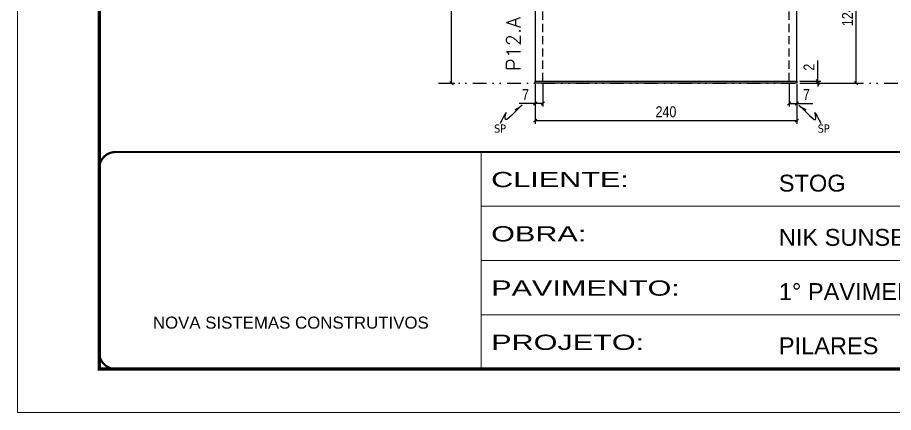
# Model space of a CAD drawing. Header units: millimetres. Extents: x 787 to 8287, y -592 to 17063.
# Drawn here: x 1425 to 2229, y 7448 to 7811 of the extents above; entities that cross this region are included whole.
import ezdxf

# ---------------------------------------------------------------- set-up
doc = ezdxf.new("R2010")
doc.units = ezdxf.units.MM
for name, pattern in [('CONTINUO', [0]), ('DASHED', [0.75, 0.5, -0.25]), ('DIVIDE2', [0.625, 0.25, -0.125, 0, -0.125, 0, -0.125]), ('HIDDEN', [0.375, 0.25, -0.125])]:
    doc.linetypes.add(name, pattern=pattern)
for name, color, linetype in [('COTA', 241, 'Continuous'), ('Nível', 160, 'Continuous'), ('Painéis', 200, 'Continuous'), ('Sarrafo de Pressão', 42, 'HIDDEN'), ('texto', 7, 'Continuous')]:
    doc.layers.add(name, color=color, linetype=linetype)
for name, color, linetype, lineweight in [('Folhas', 255, 'Continuous', 9), ('SARRAFO DE PRESSAO', 251, 'DASHED', 9), ('Texto Seção', 7, 'Continuous', 15)]:
    doc.layers.add(name, color=color, linetype=linetype, lineweight=lineweight)
doc.styles.add('ARIAL', font='arial.ttf')
doc.styles.add('COTA TECNICA', font='techl___.ttf', dxfattribs={"height": 10})
doc.styles.add('COTA TECNICA-50', font='techl___.ttf', dxfattribs={"height": 10})
doc.styles.add('REGUA-120', font='ROMANS.shx', dxfattribs={"height": 15})
doc.styles.get("Standard").update_dxf_attribs({"font": 'arial.ttf'})
doc.styles.add('Tecnologia', font='')
doc.styles.get('Tecnologia').set_extended_font_data('Forgotten Futurist')
doc.dimstyles.new('COTA PAINEL-50', dxfattribs={"dimtxt": 10, "dimasz": 3, "dimexe": 3, "dimexo": 3, "dimgap": 3, "dimtad": 1, "dimdec": 1, "dimzin": 12, "dimdsep": 46, "dimtxsty": 'COTA TECNICA-50', "dimblk1": 'OBLIQUE', "dimblk2": 'OBLIQUE', "dimsah": 1, "dimcen": 0.9, "dimclrd": 4, "dimclre": 4, "dimclrt": 240, "dimadec": 1, "dimazin": 3, "dimtfac": 1, "dimtdec": 1, "dimtmove": 0, "dimatfit": 3, "dimfxl": 0, "dimtolj": 1, "dimtzin": 12, "dimarcsym": 0})
doc.dimstyles.new('PAINEL', dxfattribs={"dimtxt": 10, "dimasz": 3, "dimexe": 3, "dimexo": 3, "dimgap": 3, "dimtad": 1, "dimdec": 1, "dimzin": 12, "dimdsep": 46, "dimtxsty": 'COTA TECNICA', "dimblk1": 'OBLIQUE', "dimblk2": 'OBLIQUE', "dimsah": 1, "dimcen": 0.9, "dimclrd": 4, "dimclre": 4, "dimclrt": 240, "dimadec": 1, "dimazin": 3, "dimtfac": 1, "dimtdec": 1, "dimtmove": 0, "dimatfit": 3, "dimfxl": 0, "dimtolj": 1, "dimtzin": 12, "dimarcsym": 0})
doc.dimstyles.get("Standard").update_dxf_attribs({"dimtxt": 0.18, "dimasz": 0.18, "dimexe": 0.18, "dimexo": 0.0625, "dimgap": 0.09, "dimtad": 0, "dimtih": 1, "dimtoh": 1, "dimdec": 4, "dimzin": 0, "dimdsep": 46, "dimtxsty": 'Standard', "dimcen": 0.09, "dimadec": 0, "dimazin": 0, "dimtfac": 1, "dimtdec": 4, "dimtofl": 0, "dimtmove": 0, "dimatfit": 3, "dimfxl": 0, "dimtolj": 1, "dimtzin": 0, "dimarcsym": 0})

# ---------------------------------------------------------------- blocks, each defined once
blk = doc.blocks.new('9999999999')
at = {"color": 30, "linetype": 'CONTINUO'}
for p, q in [((98564.56, 34230.21), (98564.56, 34429.45)), ((98564.56, 34379.64), (99583.98, 34379.64)), ((98564.56, 34329.83), (99487.98, 34329.83)), ((98564.56, 34280.02), (99487.98, 34280.02))]:
    blk.add_line(p, q, dxfattribs=at)
at = {"color": 30, "linetype": 'CONTINUO', "const_width": 2}
blk.add_lwpolyline([(99583.98, 34230.21), (99583.98, 34414.45, 0.414214), (99568.98, 34429.45), (98228.98, 34429.45, 0.414214), (98213.98, 34414.45), (98213.98, 34245.21, 0.414214), (98228.98, 34230.21), (99583.98, 34230.21)], format="xyb", dxfattribs=at)
at = {"layer": 'Folhas'}
blk.add_lwpolyline([(98138.98, 34190.21), (99623.98, 34190.21), (99623.98, 35240.21), (98138.98, 35240.21)], close=True, dxfattribs=at)
at = {"layer": 'Folhas', "color": 30, "const_width": 3}
blk.add_lwpolyline([(98213.98, 34230.21), (99583.98, 34230.21), (99583.98, 35200.21), (98213.98, 35200.21)], close=True, dxfattribs=at)
at = {"color": 7, "linetype": 'Continuous', "ltscale": 5, "style": 'ARIAL'}
for s, height, p in [('STOG', 15.483, (98837.68, 34393.13)), ('NIK SUNSET', 15.483, (98837.68, 34343.32)), ('1° PAVIMENTO', 15.4829, (98837.68, 34293.51)), ('NOVA SISTEMAS CONSTRUTIVOS', 11.0592, (98263.19, 34267.21)), ('PILARES', 15.483, (98837.68, 34243.7))]:
    blk.add_text(s, height=height, dxfattribs=at).set_placement(p)
at = {"layer": 'Folhas', "color": 7, "style": 'Tecnologia', "width": 1.5}
for s, p in [('CLIENTE:', (98573.65, 34397.17)), ('OBRA:', (98573.65, 34347.31)), ('PAVIMENTO:', (98573.65, 34297.5)), ('PROJETO:', (98573.65, 34247.69))]:
    blk.add_text(s, height=14, dxfattribs=at).set_placement(p)
blk = doc.blocks.new('_Oblique')
at = {"color": 0, "linetype": 'ByBlock', "lineweight": -2}
blk.add_line((-0.5, -0.5), (0.5, 0.5), dxfattribs=at)
blk = doc.blocks.new('*D1543')
at = {"layer": 'COTA', "color": 4, "lineweight": -2}
for p, q in [((1814.97, 8090.83), (1826.82, 8090.83)), ((1823.82, 7750.83), (1823.82, 8090.83)), ((1814.97, 7750.83), (1826.82, 7750.83))]:
    blk.add_line(p, q, dxfattribs=at)
at = {"layer": 'Defpoints', "color": 0}
for p in [(1811.97, 8090.83), (1823.82, 8090.83), (1811.97, 7750.83)]:
    blk.add_point(p, dxfattribs=at)
at = {"layer": 'COTA', "color": 4, "lineweight": -2, "xscale": 3, "yscale": 3, "zscale": 3}
for p, rotation in [((1823.82, 8090.83), 90), ((1823.82, 7750.83), 270)]:
    blk.add_blockref('_Oblique', p, dxfattribs=dict(at, rotation=rotation))
at = {"layer": 'COTA', "color": 240, "insert": (1815.6, 7920.83), "char_height": 10, "attachment_point": 5, "rotation": 90, "style": 'COTA TECNICA-50'}
blk.add_mtext('\\A1;340', dxfattribs=at)
blk = doc.blocks.new('*D1532')
at = {"layer": 'COTA', "color": 4, "lineweight": -2}
for p, q in [((1900.59, 7749.83), (1900.59, 7713.47)), ((2140.59, 7749.83), (2140.59, 7713.47)), ((1900.59, 7716.47), (2140.59, 7716.47))]:
    blk.add_line(p, q, dxfattribs=at)
at = {"layer": 'Defpoints', "color": 0}
for p in [(1900.59, 7752.83), (2140.59, 7752.83), (2140.59, 7716.47)]:
    blk.add_point(p, dxfattribs=at)
at = {"layer": 'COTA', "color": 4, "lineweight": -2, "xscale": 3, "yscale": 3, "zscale": 3, "rotation": 180}
blk.add_blockref('_Oblique', (1900.59, 7716.47), dxfattribs=at)
at = {"layer": 'COTA', "color": 4, "lineweight": -2, "xscale": 3, "yscale": 3, "zscale": 3}
blk.add_blockref('_Oblique', (2140.59, 7716.47), dxfattribs=at)
at = {"layer": 'COTA', "color": 240, "insert": (2020.59, 7724.57), "char_height": 10, "attachment_point": 5, "style": 'COTA TECNICA'}
blk.add_mtext('\\A1;240', dxfattribs=at)
blk = doc.blocks.new('*D1533')
at = {"layer": 'COTA', "color": 4, "lineweight": -2}
for p, q in [((1907.59, 7749.83), (1907.59, 7729.32)), ((1900.59, 7747.83), (1900.59, 7729.32)), ((1900.59, 7732.32), (1885.86, 7732.32)), ((1907.59, 7732.32), (1900.59, 7732.32))]:
    blk.add_line(p, q, dxfattribs=at)
at = {"layer": 'Defpoints', "color": 0}
for p in [(1900.59, 7750.83), (1907.59, 7752.83), (1900.59, 7732.32)]:
    blk.add_point(p, dxfattribs=at)
at = {"layer": 'COTA', "color": 4, "lineweight": -2, "xscale": 3, "yscale": 3, "zscale": 3, "rotation": 180}
blk.add_blockref('_Oblique', (1900.59, 7732.32), dxfattribs=at)
at = {"layer": 'COTA', "color": 4, "lineweight": -2, "xscale": 3, "yscale": 3, "zscale": 3}
blk.add_blockref('_Oblique', (1907.59, 7732.32), dxfattribs=at)
at = {"layer": 'COTA', "color": 240, "insert": (1891.73, 7740.39), "char_height": 10, "attachment_point": 5, "style": 'COTA TECNICA-50'}
blk.add_mtext('\\A1;7', dxfattribs=at)
blk = doc.blocks.new('*D1534')
at = {"layer": 'COTA', "color": 4, "lineweight": -2}
for p, q in [((2133.59, 7749.83), (2133.59, 7729.32)), ((2140.59, 7747.83), (2140.59, 7729.32)), ((2133.59, 7732.32), (2140.59, 7732.32)), ((2140.59, 7732.32), (2155.32, 7732.32))]:
    blk.add_line(p, q, dxfattribs=at)
at = {"layer": 'Defpoints', "color": 0}
for p in [(2133.59, 7752.83), (2140.59, 7750.83), (2140.59, 7732.32)]:
    blk.add_point(p, dxfattribs=at)
at = {"layer": 'COTA', "color": 4, "lineweight": -2, "xscale": 3, "yscale": 3, "zscale": 3, "rotation": 180}
blk.add_blockref('_Oblique', (2133.59, 7732.32), dxfattribs=at)
at = {"layer": 'COTA', "color": 4, "lineweight": -2, "xscale": 3, "yscale": 3, "zscale": 3}
blk.add_blockref('_Oblique', (2140.59, 7732.32), dxfattribs=at)
at = {"layer": 'COTA', "color": 240, "insert": (2149.46, 7740.39), "char_height": 10, "attachment_point": 5, "style": 'COTA TECNICA-50'}
blk.add_mtext('\\A1;7', dxfattribs=at)
blk = doc.blocks.new('*D1535')
at = {"layer": 'COTA', "color": 4, "linetype": 'ByBlock', "lineweight": -2}
for p, q in [((2143.59, 7874.83), (2198.23, 7874.83)), ((2195.23, 7750.83), (2195.23, 7874.83)), ((2143.59, 7750.83), (2198.23, 7750.83))]:
    blk.add_line(p, q, dxfattribs=at)
at = {"layer": 'Defpoints', "color": 0, "linetype": 'ByBlock'}
for p in [(2140.59, 7874.83), (2195.23, 7874.83), (2140.59, 7750.83)]:
    blk.add_point(p, dxfattribs=at)
at = {"layer": 'COTA', "color": 4, "linetype": 'ByBlock', "lineweight": -2, "xscale": 3, "yscale": 3, "zscale": 3}
for p, rotation in [((2195.23, 7874.83), 90), ((2195.23, 7750.83), 270)]:
    blk.add_blockref('_Oblique', p, dxfattribs=dict(at, rotation=rotation))
at = {"layer": 'COTA', "color": 240, "linetype": 'ByBlock', "insert": (2187.16, 7812.83), "char_height": 10, "attachment_point": 5, "rotation": 90, "style": 'COTA TECNICA'}
blk.add_mtext('\\A1;124', dxfattribs=at)
blk = doc.blocks.new('*D1536')
at = {"layer": 'COTA', "color": 4, "lineweight": -2}
for p, q in [((2159.85, 7752.83), (2159.85, 7771.63)), ((2143.59, 7752.83), (2162.85, 7752.83)), ((2143.59, 7750.83), (2162.85, 7750.83)), ((2159.85, 7750.83), (2159.85, 7752.83)), ((2159.85, 7750.83), (2159.85, 7747.83))]:
    blk.add_line(p, q, dxfattribs=at)
at = {"layer": 'Defpoints', "color": 0}
for p in [(2140.59, 7752.83), (2140.59, 7750.83), (2159.85, 7750.83)]:
    blk.add_point(p, dxfattribs=at)
at = {"layer": 'COTA', "color": 4, "lineweight": -2, "xscale": 3, "yscale": 3, "zscale": 3}
for p, rotation in [((2159.85, 7752.83), 270), ((2159.85, 7750.83), 90)]:
    blk.add_blockref('_Oblique', p, dxfattribs=dict(at, rotation=rotation))
at = {"layer": 'COTA', "color": 240, "insert": (2151.85, 7765.57), "char_height": 10, "attachment_point": 5, "rotation": 90, "style": 'COTA TECNICA-50'}
blk.add_mtext('\\A1;2', dxfattribs=at)
blk = doc.blocks.new('*D1537')
at = {"layer": 'COTA', "color": 4, "linetype": 'ByBlock', "lineweight": -2}
for p, q in [((2143.59, 7874.83), (2198.23, 7874.83)), ((2195.23, 7750.83), (2195.23, 7874.83)), ((2143.59, 7750.83), (2198.23, 7750.83))]:
    blk.add_line(p, q, dxfattribs=at)
at = {"layer": 'Defpoints', "color": 0, "linetype": 'ByBlock'}
for p in [(2140.59, 7874.83), (2195.23, 7874.83), (2140.59, 7750.83)]:
    blk.add_point(p, dxfattribs=at)
at = {"layer": 'COTA', "color": 4, "linetype": 'ByBlock', "lineweight": -2, "xscale": 3, "yscale": 3, "zscale": 3}
for p, rotation in [((2195.23, 7874.83), 90), ((2195.23, 7750.83), 270)]:
    blk.add_blockref('_Oblique', p, dxfattribs=dict(at, rotation=rotation))
at = {"layer": 'COTA', "color": 240, "linetype": 'ByBlock', "insert": (2187.16, 7812.83), "char_height": 10, "attachment_point": 5, "rotation": 90, "style": 'COTA TECNICA'}
blk.add_mtext('\\A1;124', dxfattribs=at)

msp = doc.modelspace()

# ---------------------------------------------------------------- linework, layer by layer
at = {"layer": 'Nível', "color": 4, "linetype": 'DIVIDE2', "ltscale": 50}
msp.add_line((1811.97, 7750.83), (2870.5, 7750.83), dxfattribs=at)
at = {"layer": 'Painéis'}
for points in [[(2140.59, 7874.83), (1900.59, 7874.83), (1900.59, 7752.83), (2140.59, 7752.83)], [(2140.59, 7750.83), (1900.59, 7750.83), (1900.59, 7752.83), (2140.59, 7752.83)]]:
    msp.add_lwpolyline(points, close=True, dxfattribs=at)
at = {"layer": 'Sarrafo de Pressão', "ltscale": 30}
for p, q in [((1907.59, 7752.83), (1907.59, 7874.83)), ((2133.59, 7752.83), (2133.59, 7874.83))]:
    msp.add_line(p, q, dxfattribs=at)

# ---------------------------------------------------------------- block references
at = {"layer": 'SARRAFO DE PRESSAO', "color": 6, "linetype": 'ByBlock'}
msp.add_blockref('9999999999', (-96713.48, -26741.79), dxfattribs=at)

# ---------------------------------------------------------------- texts
at = {"layer": 'texto', "color": 0, "char_height": 7.5, "attachment_point": 5}
for insert in [(1868.35, 7709.15), (2165.37, 7709.15)]:
    msp.add_mtext('{\\fTahoma|b0|i0|c0|p34;\\C4;SP}', dxfattribs=dict(at, insert=insert))
at = {"layer": 'Texto Seção', "insert": (1887.12, 7762.08), "char_height": 13, "width": 285.3299, "attachment_point": 7, "rotation": 90, "style": 'REGUA-120'}
msp.add_mtext('P12.A', dxfattribs=at)

# ---------------------------------------------------------------- dimensions: what is measured, and where the dimension line sits
at = {"layer": 'COTA'}
for base, p1, p2, angle, picture, middle in [((1823.82, 8090.83), (1811.97, 7750.83), (1811.97, 8090.83), 90, '*D1543', (1815.6, 7920.83)), ((1900.59, 7732.32), (1907.59, 7752.83), (1900.59, 7750.83), 180, '*D1533', (1891.73, 7740.39))]:
    dim = msp.add_linear_dim(base=base, p1=p1, p2=p2, angle=angle, dimstyle='COTA PAINEL-50', dxfattribs=at)
    dim.commit()
    dim.dimension.update_dxf_attribs({"geometry": picture, "text_midpoint": middle})
at = {"layer": 'COTA', "linetype": 'ByBlock'}
for picture in ['*D1535', '*D1537']:
    dim = msp.add_aligned_dim(p1=(2140.59, 7750.83), p2=(2140.59, 7874.83), distance=-54.64, dimstyle='PAINEL', dxfattribs=at)
    dim.commit()
    dim.dimension.update_dxf_attribs({"geometry": picture, "text_midpoint": (2187.16, 7812.83)})
at = {"layer": 'COTA'}
dim = msp.add_linear_dim(base=(2159.85, 7750.83), p1=(2140.59, 7752.83), p2=(2140.59, 7750.83), angle=90, dimstyle='COTA PAINEL-50', dxfattribs=at)
dim.commit()
dim.dimension.update_dxf_attribs({"geometry": '*D1536', "text_midpoint": (2159.85, 7765.57), "dimtype": 160})
dim = msp.add_linear_dim(base=(2140.59, 7716.47), p1=(1900.59, 7752.83), p2=(2140.59, 7752.83), dimstyle='PAINEL', override={"dimarcsym": 2}, dxfattribs=at)
dim.commit()
dim.dimension.update_dxf_attribs({"geometry": '*D1532', "text_midpoint": (2020.59, 7724.57)})
dim = msp.add_linear_dim(base=(2140.59, 7732.32), p1=(2133.59, 7752.83), p2=(2140.59, 7750.83), dimstyle='COTA PAINEL-50', dxfattribs=at)
dim.commit()
dim.dimension.update_dxf_attribs({"geometry": '*D1534', "text_midpoint": (2149.46, 7740.39)})

# ---------------------------------------------------------------- leaders
at = {"layer": 'COTA', "path_type": 1}
for points in [[(1888.76, 7730.65), (1872.98, 7718.81), (1873.9, 7723.62), (1868.35, 7713.84)], [(2142.42, 7730.65), (2158.21, 7718.81), (2157.28, 7723.62), (2162.84, 7713.84)]]:
    msp.add_leader(points, dimstyle='Standard', override={"dimasz": 8}, dxfattribs=at)

doc.saveas('drawing.dxf')
